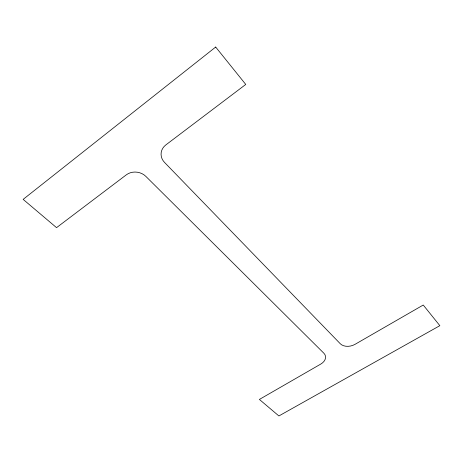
<?xml version="1.0" encoding="UTF-8"?>
<svg xmlns="http://www.w3.org/2000/svg" width="463" height="463" viewBox="0 0 463 463"><rect width="100%" height="100%" fill="white"/><g stroke="black" fill="none" stroke-linecap="round" stroke-linejoin="round"><path stroke-width="0.69" d="M215.683 47.047L23.15 199.368L56.544 227.651L126.335 174.823A13.734 11.697 8.8 0 1 145.839 176.368L323.874 353.228A10.759 7.518 -12.2 0 1 320.778 364.068L259.39 399.436L278.894 415.953L439.85 325.668L423.246 305.03L355.034 344.333A11.002 7.767 -15 0 1 340.247 343.714L164.521 162.409A13.919 12.374 4.8 0 1 165.847 144.919L245.76 84.434L215.683 47.047"/></g></svg>
